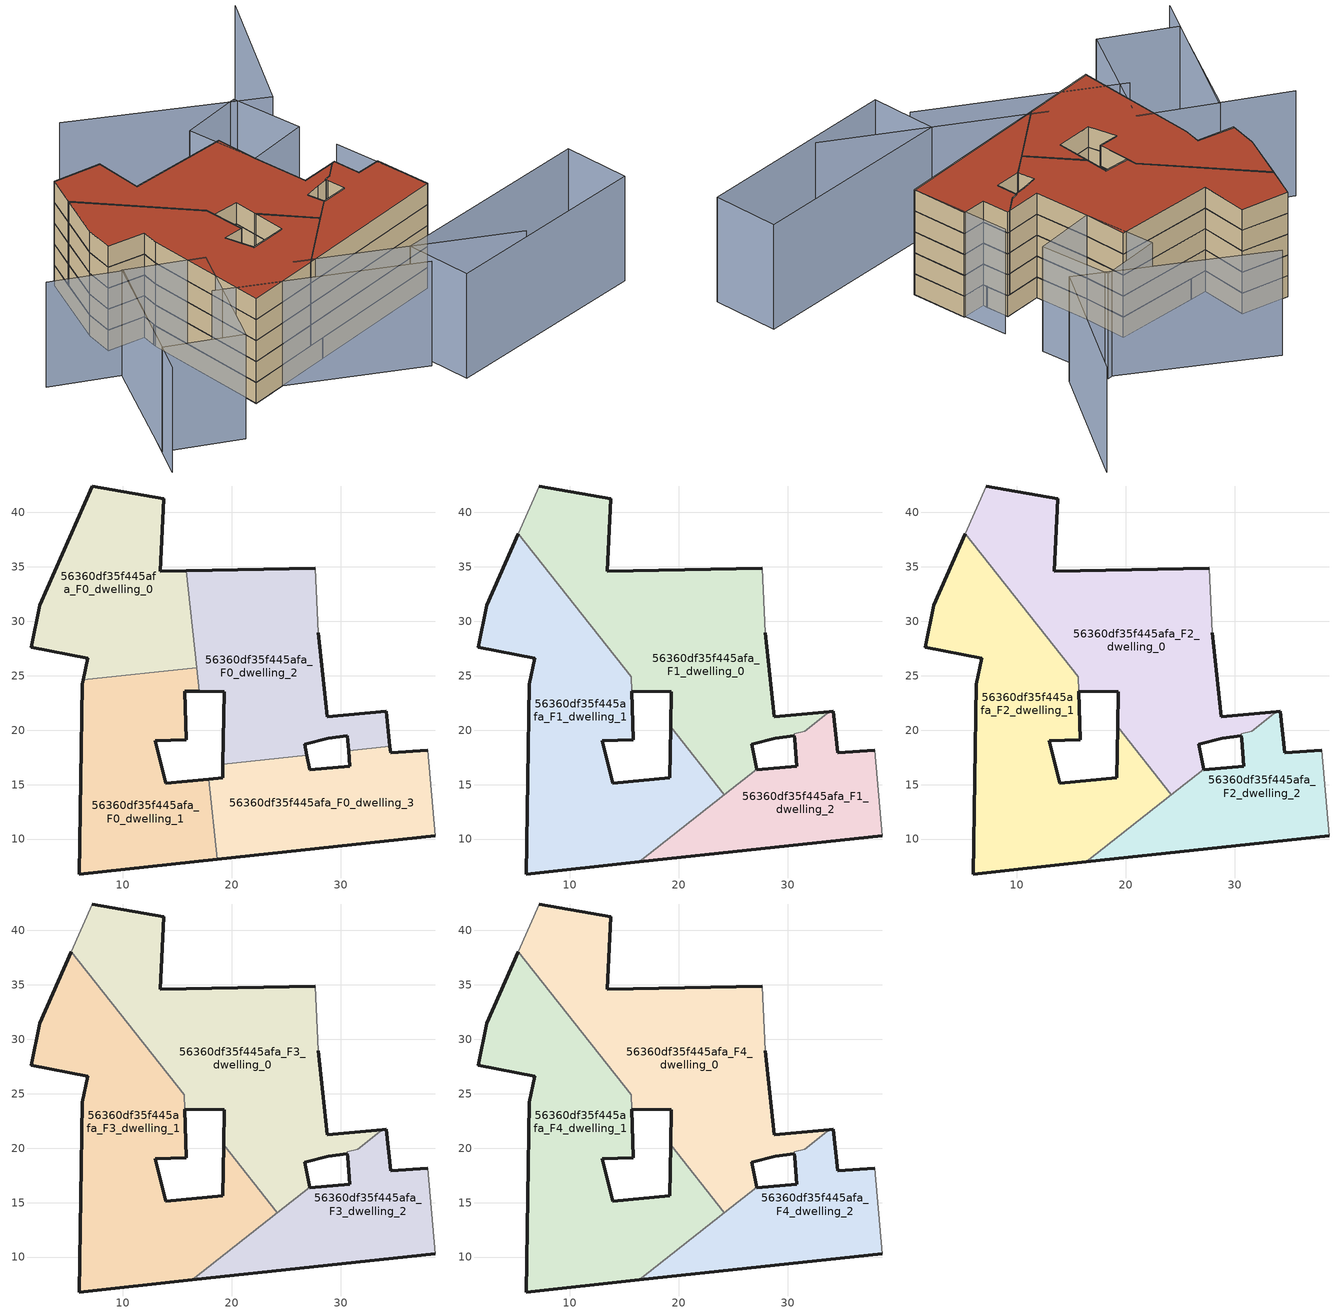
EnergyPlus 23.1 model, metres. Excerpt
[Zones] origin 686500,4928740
56360df35f445afa_F0_dwelling_0
 floor ground (EU_floor_Construction): 16.78,25.74 15.82,34.63 13.43,34.58 13.75,41.25 7.18,42.41 2.34,31.47 1.58,27.59 6.75,26.58 6.37,24.62 z0
 wall outside (EU_wall_Construction): 6.37,24.62 6.75,26.58 1.58,27.59 2.34,31.47 7.18,42.41 13.75,41.25 13.43,34.58 15.82,34.63 z0:3
 wall to 56360df35f445afa_F0_dwelling_1 (EU_wall_Construction): 16.78,25.74 6.37,24.62 z0:3
 wall to 56360df35f445afa_F0_dwelling_2 (EU_wall_Construction): 15.82,34.63 16.78,25.75 z0:3
56360df35f445afa_F0_dwelling_1
 floor ground (EU_floor_Construction): 18.67,8.16 17.88,15.5 13.95,15.13 12.96,19.01 15.81,19.12 15.66,23.57 17.01,23.55 16.78,25.74 6.37,24.62 6.28,24.2 6,6.79 z0
 wall outside (EU_wall_Construction): 17.01,23.55 15.66,23.57 15.81,19.12 12.96,19.01 13.95,15.13 17.88,15.5 / 18.67,8.16 6,6.79 6.28,24.2 6.37,24.62 z0:3
 wall to 56360df35f445afa_F0_dwelling_3 (EU_wall_Construction): 17.88,15.5 18.67,8.16 z0:3
 wall to 56360df35f445afa_F0_dwelling_2 (EU_wall_Construction): 16.78,25.74 17.01,23.55 z0:3
56360df35f445afa_F0_dwelling_2
 floor ground (EU_floor_Construction): 34.51,18.5 34.19,21.73 28.77,21.23 27.92,28.93 27.64,34.86 15.82,34.63 17.01,23.55 19.3,23.52 19.18,16.85 26.89,17.68 26.68,18.71 28.84,19.24 30.59,19.48 30.72,18.09 z0
 wall outside (EU_wall_Construction): 19.18,16.85 19.3,23.52 17.01,23.55 / 15.82,34.63 27.64,34.86 / 27.92,28.93 28.77,21.23 34.19,21.73 34.51,18.5 / 30.72,18.09 30.59,19.48 28.84,19.24 26.68,18.71 26.89,17.68 z0:3
 wall adiabatic (EU_wall_Construction): 27.64,34.86 27.92,28.93 z0:3
 wall to 56360df35f445afa_F0_dwelling_3 (EU_wall_Construction): 26.89,17.68 19.18,16.85 / 34.51,18.5 30.72,18.09 z0:3
56360df35f445afa_F0_dwelling_3
 floor ground (EU_floor_Construction): 38.67,10.31 37.97,18.15 34.57,17.95 34.51,18.5 30.72,18.09 30.84,16.7 27.14,16.37 26.89,17.68 19.18,16.85 19.15,15.62 17.88,15.5 18.67,8.16 z0
 wall outside (EU_wall_Construction): 38.67,10.31 18.67,8.16 / 17.88,15.5 19.15,15.62 19.18,16.85 / 26.89,17.68 27.14,16.37 30.84,16.7 30.72,18.09 / 34.51,18.5 34.57,17.95 37.97,18.15 z0:3
 wall adiabatic (EU_wall_Construction): 37.97,18.15 38.67,10.31 z0:3
56360df35f445afa_F1_dwelling_0
 floor to 56360df35f445afa_F0_dwelling_0 (EU_floor_Construction): 16.78,25.74 15.82,34.63 13.43,34.58 13.75,41.25 7.18,42.41 5.24,38.01 15.09,25.56 z3
 floor to 56360df35f445afa_F0_dwelling_1 (EU_floor_Construction): 17.01,23.55 16.78,25.74 15.09,25.56 15.62,24.89 15.66,23.57 z3
 floor to 56360df35f445afa_F0_dwelling_2 (EU_floor_Construction): 31.54,19.91 33.8,21.69 28.77,21.23 27.92,28.93 27.64,34.86 15.82,34.63 17.01,23.55 19.3,23.52 19.24,20.31 21.76,17.13 26.89,17.68 26.68,18.71 28.84,19.24 30.59,19.48 30.58,19.67 z3
 floor to 56360df35f445afa_F0_dwelling_3 (EU_floor_Construction): 27.13,16.42 26.89,17.68 21.76,17.13 24.17,14.08 z3
 wall outside (EU_wall_Construction): 30.59,19.48 28.84,19.24 26.68,18.71 27.13,16.42 / 19.24,20.31 19.3,23.52 15.66,23.57 / 7.18,42.41 13.75,41.25 13.43,34.58 27.64,34.86 / 27.92,28.93 28.77,21.23 33.8,21.69 z3:6
 wall adiabatic (EU_wall_Construction): 5.24,38.01 7.18,42.41 / 27.64,34.86 27.92,28.93 z3:6
 wall to 56360df35f445afa_F1_dwelling_2 (EU_wall_Construction): 27.13,16.42 24.17,14.08 / 33.8,21.69 31.54,19.91 30.58,19.67 30.59,19.48 z3:6
 wall to 56360df35f445afa_F1_dwelling_1 (EU_wall_Construction): 24.17,14.08 19.24,20.31 / 15.66,23.57 15.62,24.89 5.24,38.01 z3:6
56360df35f445afa_F1_dwelling_1
 floor to 56360df35f445afa_F0_dwelling_0 (EU_floor_Construction): 15.09,25.56 5.24,38.01 2.34,31.47 1.58,27.59 6.75,26.58 6.37,24.62 z3
 floor to 56360df35f445afa_F0_dwelling_1 (EU_floor_Construction): 16.38,7.91 13.95,15.13 12.96,19.01 15.81,19.12 15.62,24.89 15.09,25.56 6.37,24.62 6.28,24.2 6,6.79 z3; 18.51,9.6 17.88,15.5 13.95,15.13 16.38,7.91 z3
 floor to 56360df35f445afa_F0_dwelling_3 (EU_floor_Construction): 24.17,14.08 21.76,17.13 19.18,16.85 19.15,15.62 17.88,15.5 18.51,9.6 z3
 floor to 56360df35f445afa_F0_dwelling_2 (EU_floor_Construction): 21.76,17.13 19.24,20.31 19.18,16.85 z3
 wall outside (EU_wall_Construction): 15.66,23.56 15.81,19.12 12.96,19.01 13.95,15.13 19.15,15.62 19.24,20.31 / 16.38,7.91 6,6.79 6.28,24.2 6.75,26.58 1.58,27.59 2.34,31.47 5.24,38.01 z3:6; 15.66,23.56,6 15.66,23.57,3 15.66,23.56,3
 wall to 56360df35f445afa_F1_dwelling_2 (EU_wall_Construction): 24.17,14.08 16.38,7.91 z3:6
56360df35f445afa_F1_dwelling_2
 floor to 56360df35f445afa_F0_dwelling_2 (EU_floor_Construction): 34.51,18.5 34.19,21.73 33.8,21.69 31.54,19.91 30.58,19.67 30.59,19.48 30.72,18.09 z3
 floor to 56360df35f445afa_F0_dwelling_1 (EU_floor_Construction): 18.67,8.16 18.51,9.6 16.38,7.91 z3
 floor to 56360df35f445afa_F0_dwelling_3 (EU_floor_Construction): 38.67,10.31 37.97,18.15 34.57,17.95 34.51,18.5 30.72,18.09 30.84,16.7 27.14,16.37 27.13,16.42 18.51,9.6 18.67,8.16 z3
 wall outside (EU_wall_Construction): 38.67,10.31 16.38,7.91 / 27.13,16.42 27.14,16.37 30.84,16.7 30.62,19.18 30.59,19.48 / 33.8,21.69 34.19,21.73 34.57,17.95 37.97,18.15 z3:6
 wall adiabatic (EU_wall_Construction): 37.97,18.15 38.67,10.31 z3:6
56360df35f445afa_F2_dwelling_0
 floor to 56360df35f445afa_F1_dwelling_0 (EU_floor_Construction): 31.54,19.91 33.8,21.69 28.77,21.23 27.92,28.93 27.64,34.86 13.43,34.58 13.75,41.25 7.18,42.41 5.24,38.01 15.62,24.89 15.66,23.57 19.3,23.52 19.24,20.31 24.17,14.08 27.13,16.42 26.68,18.71 28.84,19.24 30.59,19.48 30.58,19.67 z6
 wall outside (EU_wall_Construction): 30.59,19.48 28.84,19.24 26.68,18.71 27.13,16.42 / 19.24,20.31 19.3,23.52 15.66,23.57 / 7.18,42.41 13.75,41.25 13.43,34.58 27.64,34.86 / 27.92,28.93 28.77,21.23 33.8,21.69 z6:9
 wall adiabatic (EU_wall_Construction): 5.24,38.01 7.18,42.41 / 27.64,34.86 27.92,28.93 z6:9
 wall to 56360df35f445afa_F2_dwelling_2 (EU_wall_Construction): 27.13,16.42 24.17,14.08 / 33.8,21.69 31.54,19.91 30.58,19.67 30.59,19.48 z6:9
 wall to 56360df35f445afa_F2_dwelling_1 (EU_wall_Construction): 24.17,14.08 19.24,20.31 / 15.66,23.57 15.62,24.89 5.24,38.01 z6:9
56360df35f445afa_F2_dwelling_1
 floor to 56360df35f445afa_F1_dwelling_1 (EU_floor_Construction): 24.17,14.08 19.24,20.31 19.15,15.62 13.95,15.13 12.96,19.01 15.81,19.12 15.62,24.89 5.24,38.01 2.34,31.47 1.58,27.59 6.75,26.58 6.28,24.2 6,6.79 16.38,7.91 z6
 wall outside (EU_wall_Construction): 15.66,23.56 15.81,19.12 12.96,19.01 13.95,15.13 19.15,15.62 19.24,20.31 / 16.38,7.91 6,6.79 6.28,24.2 6.75,26.58 1.58,27.59 2.34,31.47 5.24,38.01 z6:9; 15.66,23.56,9 15.66,23.57,6 15.66,23.56,6
 wall to 56360df35f445afa_F2_dwelling_2 (EU_wall_Construction): 24.17,14.08 16.38,7.91 z6:9
56360df35f445afa_F2_dwelling_2
 floor to 56360df35f445afa_F1_dwelling_2 (EU_floor_Construction): 38.67,10.31 37.97,18.15 34.57,17.95 34.19,21.73 33.8,21.69 31.54,19.91 30.58,19.67 30.59,19.48 30.62,19.18 30.84,16.7 27.14,16.37 27.13,16.42 16.38,7.91 z6
 wall outside (EU_wall_Construction): 38.67,10.31 16.38,7.91 / 27.13,16.42 27.14,16.37 30.84,16.7 30.62,19.18 30.59,19.48 / 33.8,21.69 34.19,21.73 34.57,17.95 37.97,18.15 z6:9
 wall adiabatic (EU_wall_Construction): 37.97,18.15 38.67,10.31 z6:9
56360df35f445afa_F3_dwelling_0
 floor to 56360df35f445afa_F2_dwelling_0 (EU_floor_Construction): 31.54,19.91 33.8,21.69 28.77,21.23 27.92,28.93 27.64,34.86 13.43,34.58 13.75,41.25 7.18,42.41 5.24,38.01 15.62,24.89 15.66,23.57 19.3,23.52 19.24,20.31 24.17,14.08 27.13,16.42 26.68,18.71 28.84,19.24 30.59,19.48 30.58,19.67 z9
 wall outside (EU_wall_Construction): 30.59,19.48 28.84,19.24 26.68,18.71 27.13,16.42 / 19.24,20.31 19.3,23.52 15.66,23.57 / 7.18,42.41 13.75,41.25 13.43,34.58 27.64,34.86 / 27.92,28.93 28.77,21.23 33.8,21.69 z9:12
 wall adiabatic (EU_wall_Construction): 5.24,38.01 7.18,42.41 / 27.64,34.86 27.92,28.93 z9:12
 wall to 56360df35f445afa_F3_dwelling_2 (EU_wall_Construction): 27.13,16.42 24.17,14.08 / 33.8,21.69 31.54,19.91 30.58,19.67 30.59,19.48 z9:12
 wall to 56360df35f445afa_F3_dwelling_1 (EU_wall_Construction): 24.17,14.08 19.24,20.31 / 15.66,23.57 15.62,24.89 5.24,38.01 z9:12
56360df35f445afa_F3_dwelling_1
 floor to 56360df35f445afa_F2_dwelling_1 (EU_floor_Construction): 24.17,14.08 19.24,20.31 19.15,15.62 13.95,15.13 12.96,19.01 15.81,19.12 15.62,24.89 5.24,38.01 2.34,31.47 1.58,27.59 6.75,26.58 6.28,24.2 6,6.79 16.38,7.91 z9
 wall outside (EU_wall_Construction): 15.66,23.56 15.81,19.12 12.96,19.01 13.95,15.13 19.15,15.62 19.24,20.31 / 16.38,7.91 6,6.79 6.28,24.2 6.75,26.58 1.58,27.59 2.34,31.47 5.24,38.01 z9:12; 15.66,23.56,12 15.66,23.57,9 15.66,23.56,9
 wall to 56360df35f445afa_F3_dwelling_2 (EU_wall_Construction): 24.17,14.08 16.38,7.91 z9:12
56360df35f445afa_F3_dwelling_2
 floor to 56360df35f445afa_F2_dwelling_2 (EU_floor_Construction): 38.67,10.31 37.97,18.15 34.57,17.95 34.19,21.73 33.8,21.69 31.54,19.91 30.58,19.67 30.59,19.48 30.62,19.18 30.84,16.7 27.14,16.37 27.13,16.42 16.38,7.91 z9
 wall outside (EU_wall_Construction): 38.67,10.31 16.38,7.91 / 27.13,16.42 27.14,16.37 30.84,16.7 30.62,19.18 30.59,19.48 / 33.8,21.69 34.19,21.73 34.57,17.95 37.97,18.15 z9:12
 wall adiabatic (EU_wall_Construction): 37.97,18.15 38.67,10.31 z9:12
56360df35f445afa_F4_dwelling_0
 floor to 56360df35f445afa_F3_dwelling_0 (EU_floor_Construction): 31.54,19.91 33.8,21.69 28.77,21.23 27.92,28.93 27.64,34.86 13.43,34.58 13.75,41.25 7.18,42.41 5.24,38.01 15.62,24.89 15.66,23.57 19.3,23.52 19.24,20.31 24.17,14.08 27.13,16.42 26.68,18.71 28.84,19.24 30.59,19.48 30.58,19.67 z12
 wall outside (EU_wall_Construction): 30.59,19.48 28.84,19.24 26.68,18.71 27.13,16.42 / 19.24,20.31 19.3,23.52 15.66,23.57 / 7.18,42.41 13.75,41.25 13.43,34.58 27.64,34.86 / 27.92,28.93 28.77,21.23 33.8,21.69 z12:15
 wall adiabatic (EU_wall_Construction): 5.24,38.01 7.18,42.41 / 27.64,34.86 27.92,28.93 z12:15
 wall to 56360df35f445afa_F4_dwelling_2 (EU_wall_Construction): 27.13,16.42 24.17,14.08 / 33.8,21.69 31.54,19.91 30.58,19.67 30.59,19.48 z12:15
 wall to 56360df35f445afa_F4_dwelling_1 (EU_wall_Construction): 24.17,14.08 19.24,20.31 / 15.66,23.57 15.62,24.89 5.24,38.01 z12:15
 roof outside (EU_roof_Construction): 27.64,34.86 27.92,28.93 28.77,21.23 33.8,21.69 31.54,19.91 30.58,19.67 30.59,19.48 28.84,19.24 26.68,18.71 27.13,16.42 24.17,14.08 19.24,20.31 19.3,23.52 15.66,23.57 15.62,24.89 5.24,38.01 7.18,42.41 13.75,41.25 13.43,34.58 z15
56360df35f445afa_F4_dwelling_1
 floor to 56360df35f445afa_F3_dwelling_1 (EU_floor_Construction): 24.17,14.08 19.24,20.31 19.15,15.62 13.95,15.13 12.96,19.01 15.81,19.12 15.62,24.89 5.24,38.01 2.34,31.47 1.58,27.59 6.75,26.58 6.28,24.2 6,6.79 16.38,7.91 z12
 wall outside (EU_wall_Construction): 15.66,23.56 15.81,19.12 12.96,19.01 13.95,15.13 19.15,15.62 19.24,20.31 / 16.38,7.91 6,6.79 6.28,24.2 6.75,26.58 1.58,27.59 2.34,31.47 5.24,38.01 z12:15; 15.66,23.56,15 15.66,23.57,12 15.66,23.56,12
 wall to 56360df35f445afa_F4_dwelling_2 (EU_wall_Construction): 24.17,14.08 16.38,7.91 z12:15
 roof outside (EU_roof_Construction): 15.62,24.89 15.81,19.12 12.96,19.01 13.95,15.13 19.15,15.62 19.24,20.31 24.17,14.08 16.38,7.91 6,6.79 6.28,24.2 6.75,26.58 1.58,27.59 2.34,31.47 5.24,38.01 z15
56360df35f445afa_F4_dwelling_2
 floor to 56360df35f445afa_F3_dwelling_2 (EU_floor_Construction): 38.67,10.31 37.97,18.15 34.57,17.95 34.19,21.73 33.8,21.69 31.54,19.91 30.58,19.67 30.59,19.48 30.62,19.18 30.84,16.7 27.14,16.37 27.13,16.42 16.38,7.91 z12
 wall outside (EU_wall_Construction): 38.67,10.31 16.38,7.91 / 27.13,16.42 27.14,16.37 30.84,16.7 30.62,19.18 30.59,19.48 / 33.8,21.69 34.19,21.73 34.57,17.95 37.97,18.15 z12:15
 wall adiabatic (EU_wall_Construction): 37.97,18.15 38.67,10.31 z12:15
 roof outside (EU_roof_Construction): 37.97,18.15 38.67,10.31 16.38,7.91 27.13,16.42 27.14,16.37 30.84,16.7 30.62,19.18 30.59,19.48 30.58,19.67 31.54,19.91 33.8,21.69 34.19,21.73 34.57,17.95 z15
shading: 3.54,11.81 26.87,-2.18 / 14.96,9.42 39.69,-5.49 / 38.67,10.31 37.09,24.21 / -9.31,27.21 -0.94,22.51 / -0.94,22.51 -11.82,3.18 / 49.95,54.49 39.03,37.08 / 39.03,37.08 16.74,51.05 / 27.34,1.96 56.03,3.81 / 56.03,3.81 56.62,-5.27 / 56.62,-5.27 27.93,-7.13 / 27.93,-7.13 27.34,1.96 / -9.55,7.22 -0.99,22.67 / -0.99,22.67 8.18,17.6 / 8.18,17.6 -0.37,2.14 / -0.37,2.14 -9.55,7.22 / 36.56,30.09 27.92,28.93 / 27.92,28.93 26.6,38.8 / 26.6,38.8 35.24,39.96 / 35.24,39.96 36.56,30.09 z0:15
[Building]
EU S2 Campaign: North Axis=0; Terrain=City; Solar Distribution=FullExterior
[Site:Location]
Bologna: Latitude=44.5; Longitude=11.25; Time Zone=1; Elevation=37
[SizingPeriod:WeatherFileDays]
AnnualSizingPeriod: Begin Month=1; Begin Day of Month=1; End Month=12; End Day of Month=31; Day of Week for Start Day=Monday; Use Weather File Daylight Saving Period=No; Use Weather File Rain and Snow Indicators=No
[MATERIAL]
EU_InternalMass_Material: Roughness=MediumRough; Thickness=0.1; Conductivity=1; Density=1800; Specific Heat=900; Thermal Absorptance=0.9; Solar Absorptance=0.7; Visible Absorptance=0.7
[MATERIAL:NOMASS] Roughness=MediumRough; Thermal Absorptance=0.9; Solar Absorptance=0.7; Visible Absorptance=0.7
Name | Thermal Resistance
EU_wall_NoMass | 0.905828
EU_roof_NoMass | 0.37593
EU_floor_NoMass | 0.67114
[CONSTRUCTION]
EU_wall_Construction: EU_wall_NoMass
EU_roof_Construction: EU_roof_NoMass
EU_floor_Construction: EU_floor_NoMass
EU_InternalMass_Construction: EU_InternalMass_Material
[ZONE] Type=1; Multiplier=1; Ceiling Height=autocalculate; Floor Area=autocalculate; Part of Total Floor Area=Yes
Name | Volume
56360df35f445afa_F0_dwelling_0 | 549.325
56360df35f445afa_F1_dwelling_0 | 893.91
56360df35f445afa_F2_dwelling_0; 56360df35f445afa_F3_dwelling_0; 56360df35f445afa_F4_dwelling_0 | 893.912
56360df35f445afa_F0_dwelling_1 | 549.335
56360df35f445afa_F1_dwelling_1 | 890.659
56360df35f445afa_F2_dwelling_1; 56360df35f445afa_F3_dwelling_1; 56360df35f445afa_F4_dwelling_1 | 890.661
56360df35f445afa_F0_dwelling_2 | 605.449
56360df35f445afa_F1_dwelling_2 | 412.711
56360df35f445afa_F2_dwelling_2; 56360df35f445afa_F3_dwelling_2; 56360df35f445afa_F4_dwelling_2 | 412.714
56360df35f445afa_F0_dwelling_3 | 493.217
[INTERNALMASS] Construction=EU_InternalMass_Construction
Name | Zone or ZoneList | Surface Area
56360df35f445afa_F0_dwelling_0_EU_InternalMass | 56360df35f445afa_F0_dwelling_0 | 183.11
56360df35f445afa_F0_dwelling_1_EU_InternalMass | 56360df35f445afa_F0_dwelling_1 | 183.112
56360df35f445afa_F0_dwelling_2_EU_InternalMass | 56360df35f445afa_F0_dwelling_2 | 201.816
56360df35f445afa_F0_dwelling_3_EU_InternalMass | 56360df35f445afa_F0_dwelling_3 | 164.406
56360df35f445afa_F1_dwelling_0_EU_InternalMass | 56360df35f445afa_F1_dwelling_0 | 297.97
56360df35f445afa_F1_dwelling_1_EU_InternalMass | 56360df35f445afa_F1_dwelling_1 | 296.894
56360df35f445afa_F1_dwelling_2_EU_InternalMass | 56360df35f445afa_F1_dwelling_2 | 137.571
56360df35f445afa_F2_dwelling_0_EU_InternalMass | 56360df35f445afa_F2_dwelling_0 | 297.97
56360df35f445afa_F2_dwelling_1_EU_InternalMass | 56360df35f445afa_F2_dwelling_1 | 296.894
56360df35f445afa_F2_dwelling_2_EU_InternalMass | 56360df35f445afa_F2_dwelling_2 | 137.571
56360df35f445afa_F3_dwelling_0_EU_InternalMass | 56360df35f445afa_F3_dwelling_0 | 297.97
56360df35f445afa_F3_dwelling_1_EU_InternalMass | 56360df35f445afa_F3_dwelling_1 | 296.894
56360df35f445afa_F3_dwelling_2_EU_InternalMass | 56360df35f445afa_F3_dwelling_2 | 137.571
56360df35f445afa_F4_dwelling_0_EU_InternalMass | 56360df35f445afa_F4_dwelling_0 | 297.97
56360df35f445afa_F4_dwelling_1_EU_InternalMass | 56360df35f445afa_F4_dwelling_1 | 296.894
56360df35f445afa_F4_dwelling_2_EU_InternalMass | 56360df35f445afa_F4_dwelling_2 | 137.571
[OTHEREQUIPMENT] Fuel Type=Electricity; Design Level Calculation Method=Watts/Area; Power per Zone Floor Area=1; Fraction Latent=0; Fraction Radiant=0; Fraction Lost=0; Carbon Dioxide Generation Rate=0; EndUse Subcategory=EU_Step8_InternalGains
Name | Zone or ZoneList or Space or SpaceList | Schedule
EU_Step8_InternalGain_56360df35f445afa_F0_dwelling_0_f000 | 56360df35f445afa_F0_dwelling_0 | EU_Step8_GainSchedule_56360df35f445afa_F0_dwelling_0_f000
EU_Step8_InternalGain_56360df35f445afa_F0_dwelling_1_f000 | 56360df35f445afa_F0_dwelling_1 | EU_Step8_GainSchedule_56360df35f445afa_F0_dwelling_1_f000
EU_Step8_InternalGain_56360df35f445afa_F0_dwelling_2_f000 | 56360df35f445afa_F0_dwelling_2 | EU_Step8_GainSchedule_56360df35f445afa_F0_dwelling_2_f000
EU_Step8_InternalGain_56360df35f445afa_F0_dwelling_3_f000 | 56360df35f445afa_F0_dwelling_3 | EU_Step8_GainSchedule_56360df35f445afa_F0_dwelling_3_f000
EU_Step8_InternalGain_56360df35f445afa_F1_dwelling_0_f000 | 56360df35f445afa_F1_dwelling_0 | EU_Step8_GainSchedule_56360df35f445afa_F1_dwelling_0_f000
EU_Step8_InternalGain_56360df35f445afa_F1_dwelling_1_f000 | 56360df35f445afa_F1_dwelling_1 | EU_Step8_GainSchedule_56360df35f445afa_F1_dwelling_1_f000
EU_Step8_InternalGain_56360df35f445afa_F1_dwelling_2_f000 | 56360df35f445afa_F1_dwelling_2 | EU_Step8_GainSchedule_56360df35f445afa_F1_dwelling_2_f000
EU_Step8_InternalGain_56360df35f445afa_F2_dwelling_0_f000 | 56360df35f445afa_F2_dwelling_0 | EU_Step8_GainSchedule_56360df35f445afa_F2_dwelling_0_f000
EU_Step8_InternalGain_56360df35f445afa_F2_dwelling_1_f000 | 56360df35f445afa_F2_dwelling_1 | EU_Step8_GainSchedule_56360df35f445afa_F2_dwelling_1_f000
EU_Step8_InternalGain_56360df35f445afa_F2_dwelling_2_f000 | 56360df35f445afa_F2_dwelling_2 | EU_Step8_GainSchedule_56360df35f445afa_F2_dwelling_2_f000
EU_Step8_InternalGain_56360df35f445afa_F3_dwelling_0_f000 | 56360df35f445afa_F3_dwelling_0 | EU_Step8_GainSchedule_56360df35f445afa_F3_dwelling_0_f000
EU_Step8_InternalGain_56360df35f445afa_F3_dwelling_1_f000 | 56360df35f445afa_F3_dwelling_1 | EU_Step8_GainSchedule_56360df35f445afa_F3_dwelling_1_f000
EU_Step8_InternalGain_56360df35f445afa_F3_dwelling_2_f000 | 56360df35f445afa_F3_dwelling_2 | EU_Step8_GainSchedule_56360df35f445afa_F3_dwelling_2_f000
EU_Step8_InternalGain_56360df35f445afa_F4_dwelling_0_f000 | 56360df35f445afa_F4_dwelling_0 | EU_Step8_GainSchedule_56360df35f445afa_F4_dwelling_0_f000
EU_Step8_InternalGain_56360df35f445afa_F4_dwelling_1_f000 | 56360df35f445afa_F4_dwelling_1 | EU_Step8_GainSchedule_56360df35f445afa_F4_dwelling_1_f000
EU_Step8_InternalGain_56360df35f445afa_F4_dwelling_2_f000 | 56360df35f445afa_F4_dwelling_2 | EU_Step8_GainSchedule_56360df35f445afa_F4_dwelling_2_f000
[ZONEVENTILATION:DESIGNFLOWRATE] Schedule=EU_AlwaysOn; Design Flow Rate Calculation Method=AirChanges/Hour; Air Changes per Hour=0.73129; Ventilation Type=Natural; Fan Pressure Rise=0; Fan Total Efficiency=1; Constant Term Coefficient=1; Temperature Term Coefficient=0; Velocity Term Coefficient=0; Velocity Squared Term Coefficient=0; Minimum Indoor Temperature=-100; Maximum Indoor Temperature=100; Delta Temperature=-100; Minimum Outdoor Temperature=-100; Maximum Outdoor Temperature=100; Maximum Wind Speed=40
Name | Zone or ZoneList or Space or SpaceList
EU_ConstantAir_56360df35f445afa_F0_dwelling_0 | 56360df35f445afa_F0_dwelling_0
EU_ConstantAir_56360df35f445afa_F0_dwelling_1 | 56360df35f445afa_F0_dwelling_1
EU_ConstantAir_56360df35f445afa_F0_dwelling_2 | 56360df35f445afa_F0_dwelling_2
EU_ConstantAir_56360df35f445afa_F0_dwelling_3 | 56360df35f445afa_F0_dwelling_3
EU_ConstantAir_56360df35f445afa_F1_dwelling_0 | 56360df35f445afa_F1_dwelling_0
EU_ConstantAir_56360df35f445afa_F1_dwelling_1 | 56360df35f445afa_F1_dwelling_1
EU_ConstantAir_56360df35f445afa_F1_dwelling_2 | 56360df35f445afa_F1_dwelling_2
EU_ConstantAir_56360df35f445afa_F2_dwelling_0 | 56360df35f445afa_F2_dwelling_0
EU_ConstantAir_56360df35f445afa_F2_dwelling_1 | 56360df35f445afa_F2_dwelling_1
EU_ConstantAir_56360df35f445afa_F2_dwelling_2 | 56360df35f445afa_F2_dwelling_2
EU_ConstantAir_56360df35f445afa_F3_dwelling_0 | 56360df35f445afa_F3_dwelling_0
EU_ConstantAir_56360df35f445afa_F3_dwelling_1 | 56360df35f445afa_F3_dwelling_1
EU_ConstantAir_56360df35f445afa_F3_dwelling_2 | 56360df35f445afa_F3_dwelling_2
EU_ConstantAir_56360df35f445afa_F4_dwelling_0 | 56360df35f445afa_F4_dwelling_0
EU_ConstantAir_56360df35f445afa_F4_dwelling_1 | 56360df35f445afa_F4_dwelling_1
EU_ConstantAir_56360df35f445afa_F4_dwelling_2 | 56360df35f445afa_F4_dwelling_2
[HVACTEMPLATE:THERMOSTAT] Constant Heating Setpoint=20; Constant Cooling Setpoint=50
EU_HeatOnly_56360df35f445afa_F0_dwelling_0; EU_HeatOnly_56360df35f445afa_F0_dwelling_1; EU_HeatOnly_56360df35f445afa_F0_dwelling_2; EU_HeatOnly_56360df35f445afa_F0_dwelling_3; EU_HeatOnly_56360df35f445afa_F1_dwelling_0; EU_HeatOnly_56360df35f445afa_F1_dwelling_1; EU_HeatOnly_56360df35f445afa_F1_dwelling_2; EU_HeatOnly_56360df35f445afa_F2_dwelling_0; EU_HeatOnly_56360df35f445afa_F2_dwelling_1; EU_HeatOnly_56360df35f445afa_F2_dwelling_2; EU_HeatOnly_56360df35f445afa_F3_dwelling_0; EU_HeatOnly_56360df35f445afa_F3_dwelling_1; EU_HeatOnly_56360df35f445afa_F3_dwelling_2; EU_HeatOnly_56360df35f445afa_F4_dwelling_0; EU_HeatOnly_56360df35f445afa_F4_dwelling_1; EU_HeatOnly_56360df35f445afa_F4_dwelling_2
[HVACTEMPLATE:ZONE:IDEALLOADSAIRSYSTEM] System Availability Schedule=EU_AlwaysOn; Maximum Heating Supply Air Temperature=50; Minimum Cooling Supply Air Temperature=13; Maximum Heating Supply Air Humidity Ratio=0.0156; Minimum Cooling Supply Air Humidity Ratio=0.0077; Heating Limit=NoLimit; Cooling Limit=NoLimit; Heating Availability Schedule=EU_AlwaysOn; Cooling Availability Schedule=EU_CoolingOff; Dehumidification Control Type=ConstantSensibleHeatRatio; Cooling Sensible Heat Ratio=0.7; Dehumidification Setpoint=60; Humidification Control Type=None; Humidification Setpoint=30; Outdoor Air Method=None; Outdoor Air Flow Rate per Person=0.00944; Outdoor Air Flow Rate per Zone Floor Area=0; Outdoor Air Flow Rate per Zone=0; Demand Controlled Ventilation Type=None; Outdoor Air Economizer Type=NoEconomizer; Heat Recovery Type=None; Sensible Heat Recovery Effectiveness=0.7; Latent Heat Recovery Effectiveness=0.65
Name | Template Thermostat
56360df35f445afa_F0_dwelling_0 | EU_HeatOnly_56360df35f445afa_F0_dwelling_0
56360df35f445afa_F0_dwelling_1 | EU_HeatOnly_56360df35f445afa_F0_dwelling_1
56360df35f445afa_F0_dwelling_2 | EU_HeatOnly_56360df35f445afa_F0_dwelling_2
56360df35f445afa_F0_dwelling_3 | EU_HeatOnly_56360df35f445afa_F0_dwelling_3
56360df35f445afa_F1_dwelling_0 | EU_HeatOnly_56360df35f445afa_F1_dwelling_0
56360df35f445afa_F1_dwelling_1 | EU_HeatOnly_56360df35f445afa_F1_dwelling_1
56360df35f445afa_F1_dwelling_2 | EU_HeatOnly_56360df35f445afa_F1_dwelling_2
56360df35f445afa_F2_dwelling_0 | EU_HeatOnly_56360df35f445afa_F2_dwelling_0
56360df35f445afa_F2_dwelling_1 | EU_HeatOnly_56360df35f445afa_F2_dwelling_1
56360df35f445afa_F2_dwelling_2 | EU_HeatOnly_56360df35f445afa_F2_dwelling_2
56360df35f445afa_F3_dwelling_0 | EU_HeatOnly_56360df35f445afa_F3_dwelling_0
56360df35f445afa_F3_dwelling_1 | EU_HeatOnly_56360df35f445afa_F3_dwelling_1
56360df35f445afa_F3_dwelling_2 | EU_HeatOnly_56360df35f445afa_F3_dwelling_2
56360df35f445afa_F4_dwelling_0 | EU_HeatOnly_56360df35f445afa_F4_dwelling_0
56360df35f445afa_F4_dwelling_1 | EU_HeatOnly_56360df35f445afa_F4_dwelling_1
56360df35f445afa_F4_dwelling_2 | EU_HeatOnly_56360df35f445afa_F4_dwelling_2
[SIZING:ZONE] Zone Cooling Design Supply Air Temperature Input Method=SupplyAirTemperature; Zone Cooling Design Supply Air Temperature=13; Zone Heating Design Supply Air Temperature Input Method=SupplyAirTemperature; Zone Heating Design Supply Air Temperature=50; Zone Cooling Design Supply Air Humidity Ratio=0.008; Zone Heating Design Supply Air Humidity Ratio=0.008; Cooling Design Air Flow Method=DesignDay; Cooling Design Air Flow Rate=0; Cooling Minimum Air Flow per Zone Floor Area=0.000762; Cooling Minimum Air Flow=0; Cooling Minimum Air Flow Fraction=0.2; Heating Design Air Flow Method=DesignDay; Heating Design Air Flow Rate=0; Heating Maximum Air Flow per Zone Floor Area=0.002032; Heating Maximum Air Flow=0.141576; Heating Maximum Air Flow Fraction=0.3; Account for Dedicated Outdoor Air System=No; Dedicated Outdoor Air System Control Strategy=NeutralSupplyAir; Dedicated Outdoor Air Low Setpoint Temperature for Design=autosize; Dedicated Outdoor Air High Setpoint Temperature for Design=autosize; Zone Load Sizing Method=Sensible Load Only No Latent Load; Zone Latent Cooling Design Supply Air Humidity Ratio Input Method=HumidityRatioDifference; Zone Cooling Design Supply Air Humidity Ratio Difference=0.005; Zone Latent Heating Design Supply Air Humidity Ratio Input Method=HumidityRatioDifference; Zone Humidification Design Supply Air Humidity Ratio Difference=0.005
56360df35f445afa_F0_dwelling_0; 56360df35f445afa_F0_dwelling_1; 56360df35f445afa_F0_dwelling_2; 56360df35f445afa_F0_dwelling_3; 56360df35f445afa_F1_dwelling_0; 56360df35f445afa_F1_dwelling_1; 56360df35f445afa_F1_dwelling_2; 56360df35f445afa_F2_dwelling_0; 56360df35f445afa_F2_dwelling_1; 56360df35f445afa_F2_dwelling_2; 56360df35f445afa_F3_dwelling_0; 56360df35f445afa_F3_dwelling_1; 56360df35f445afa_F3_dwelling_2; 56360df35f445afa_F4_dwelling_0; 56360df35f445afa_F4_dwelling_1; 56360df35f445afa_F4_dwelling_2
[SCHEDULE:CONSTANT]
Name | Hourly Value
EU_AlwaysOn | 1
EU_CoolingOff | 0
[SCHEDULE:FILE] Column Number=1; Rows to Skip at Top=0; Number of Hours of Data=8760; Column Separator=Comma; Interpolate to Timestep=No; Minutes per Item=60; Adjust Schedule for Daylight Savings=Yes
Name | File
EU_Step8_GainSchedule_56360df35f445afa_F0_dwelling_0_f000 | ../../schedules/56360df35f445afa/56360df35f445afa_F0_dwelling_0_f000_gain.csv
EU_Step8_GainSchedule_56360df35f445afa_F0_dwelling_1_f000 | ../../schedules/56360df35f445afa/56360df35f445afa_F0_dwelling_1_f000_gain.csv
EU_Step8_GainSchedule_56360df35f445afa_F0_dwelling_2_f000 | ../../schedules/56360df35f445afa/56360df35f445afa_F0_dwelling_2_f000_gain.csv
EU_Step8_GainSchedule_56360df35f445afa_F0_dwelling_3_f000 | ../../schedules/56360df35f445afa/56360df35f445afa_F0_dwelling_3_f000_gain.csv
EU_Step8_GainSchedule_56360df35f445afa_F1_dwelling_0_f000 | ../../schedules/56360df35f445afa/56360df35f445afa_F1_dwelling_0_f000_gain.csv
EU_Step8_GainSchedule_56360df35f445afa_F1_dwelling_1_f000 | ../../schedules/56360df35f445afa/56360df35f445afa_F1_dwelling_1_f000_gain.csv
EU_Step8_GainSchedule_56360df35f445afa_F1_dwelling_2_f000 | ../../schedules/56360df35f445afa/56360df35f445afa_F1_dwelling_2_f000_gain.csv
EU_Step8_GainSchedule_56360df35f445afa_F2_dwelling_0_f000 | ../../schedules/56360df35f445afa/56360df35f445afa_F2_dwelling_0_f000_gain.csv
EU_Step8_GainSchedule_56360df35f445afa_F2_dwelling_1_f000 | ../../schedules/56360df35f445afa/56360df35f445afa_F2_dwelling_1_f000_gain.csv
EU_Step8_GainSchedule_56360df35f445afa_F2_dwelling_2_f000 | ../../schedules/56360df35f445afa/56360df35f445afa_F2_dwelling_2_f000_gain.csv
EU_Step8_GainSchedule_56360df35f445afa_F3_dwelling_0_f000 | ../../schedules/56360df35f445afa/56360df35f445afa_F3_dwelling_0_f000_gain.csv
EU_Step8_GainSchedule_56360df35f445afa_F3_dwelling_1_f000 | ../../schedules/56360df35f445afa/56360df35f445afa_F3_dwelling_1_f000_gain.csv
EU_Step8_GainSchedule_56360df35f445afa_F3_dwelling_2_f000 | ../../schedules/56360df35f445afa/56360df35f445afa_F3_dwelling_2_f000_gain.csv
EU_Step8_GainSchedule_56360df35f445afa_F4_dwelling_0_f000 | ../../schedules/56360df35f445afa/56360df35f445afa_F4_dwelling_0_f000_gain.csv
EU_Step8_GainSchedule_56360df35f445afa_F4_dwelling_1_f000 | ../../schedules/56360df35f445afa/56360df35f445afa_F4_dwelling_1_f000_gain.csv
EU_Step8_GainSchedule_56360df35f445afa_F4_dwelling_2_f000 | ../../schedules/56360df35f445afa/56360df35f445afa_F4_dwelling_2_f000_gain.csv
